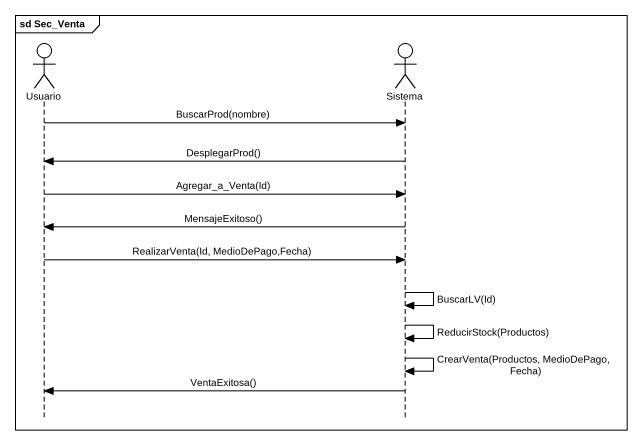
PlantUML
@startuml
mainframe sd Sec_Venta
hide footbox
actor Usuario
actor Sistema

Usuario -> Sistema : BuscarProd(nombre)
Sistema -> Usuario : DesplegarProd()
Usuario -> Sistema : Agregar_a_Venta(Id)
Sistema -> Usuario : MensajeExitoso()
Usuario -> Sistema : RealizarVenta(Id, MedioDePago,Fecha)
Sistema -> Sistema : BuscarLV(Id)
Sistema -> Sistema : ReducirStock(Productos)
Sistema -> Sistema : CrearVenta(Productos, MedioDePago, Fecha)
Sistema -> Usuario : VentaExitosa()
@enduml
